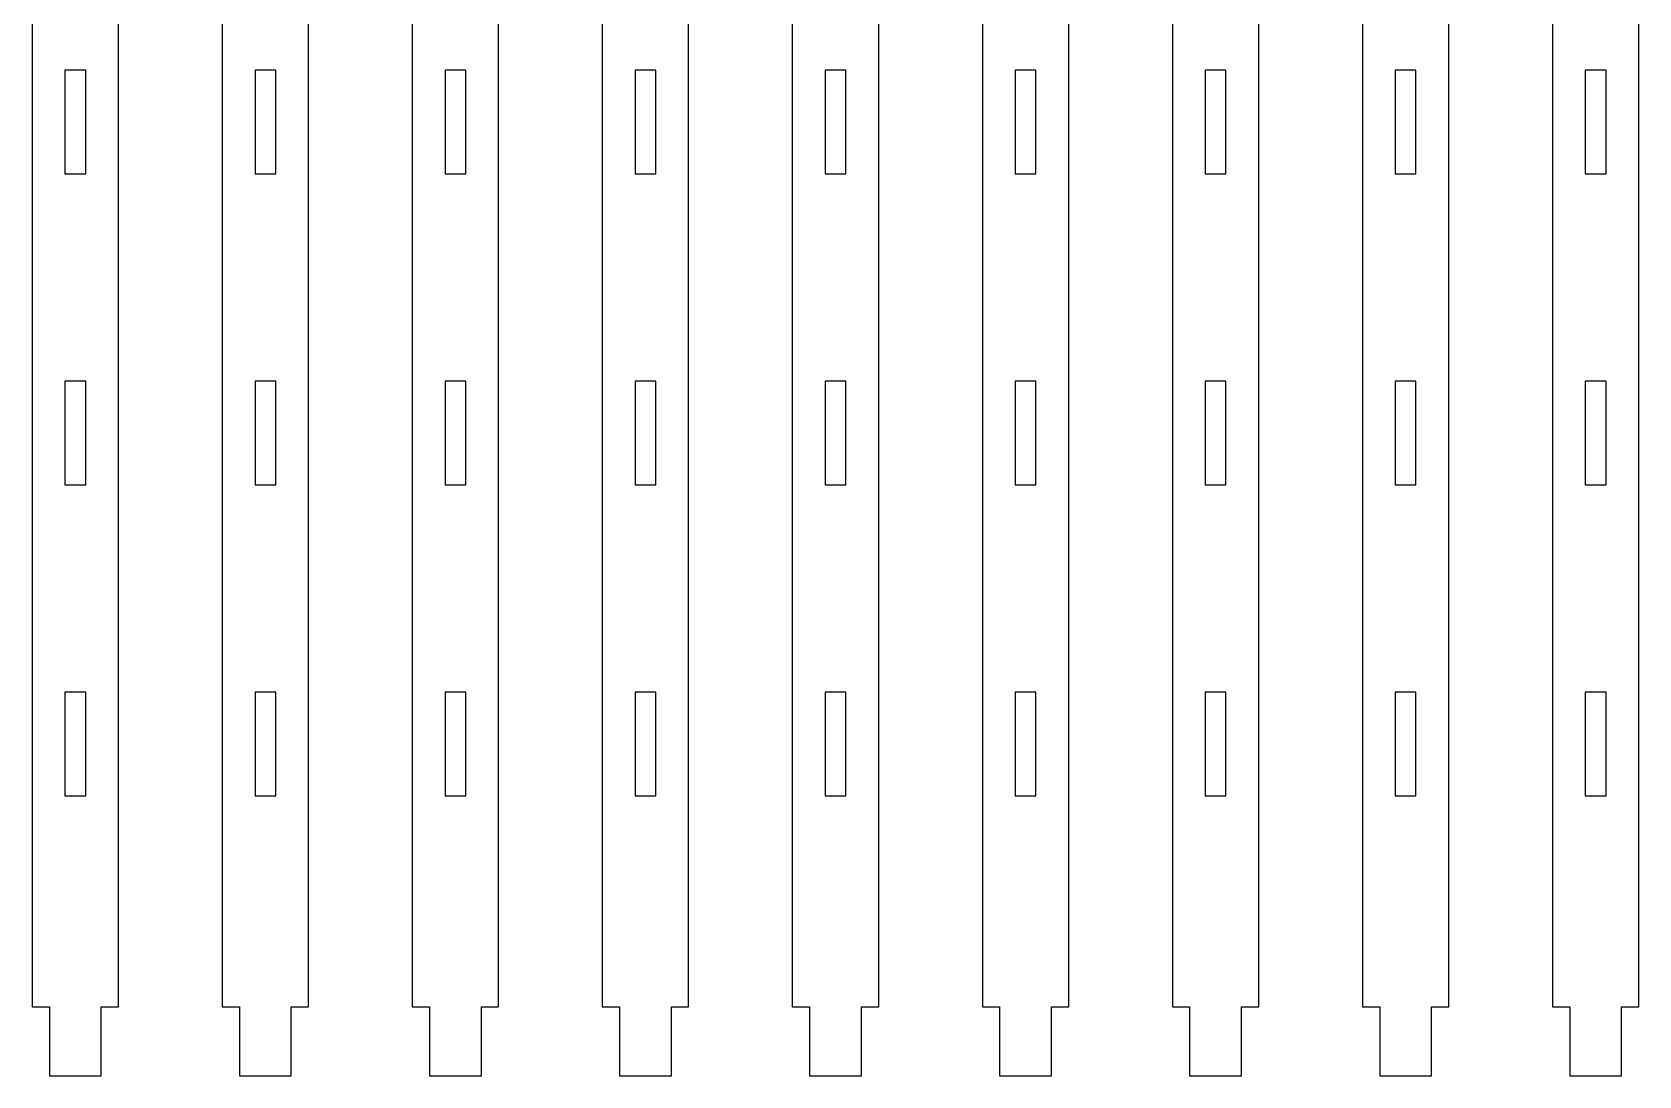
# Model space of a CAD drawing. Header units: inches. Extents: x 54 to 152, y 42 to 250.
# Drawn here: x 54.4 to 147.4, y 86.1 to 146.5 of the extents above; entities that cross this region are included whole.
import ezdxf

# ---------------------------------------------------------------- set-up
doc = ezdxf.new("R2010")
doc.units = ezdxf.units.IN
doc.header["$MEASUREMENT"] = 0

# ---------------------------------------------------------------- blocks, each defined once
blk = doc.blocks.new('block 193')
at = {"color": 7, "lineweight": 25, "true_color": 0xffffff}
blk.add_lwpolyline([(145.463, 138.264), (145.463, 144.264)], dxfattribs=at)
blk = doc.blocks.new('block 194')
at = {"color": 7, "lineweight": 25, "true_color": 0xffffff}
blk.add_lwpolyline([(145.463, 144.264), (144.262, 144.264)], dxfattribs=at)
blk = doc.blocks.new('block 195')
at = {"color": 7, "lineweight": 25, "true_color": 0xffffff}
blk.add_lwpolyline([(144.262, 144.264), (144.262, 138.264)], dxfattribs=at)
blk = doc.blocks.new('block 196')
at = {"color": 7, "lineweight": 25, "true_color": 0xffffff}
blk.add_lwpolyline([(144.262, 138.264), (145.463, 138.264)], dxfattribs=at)
blk = doc.blocks.new('block 197')
at = {"color": 7, "lineweight": 25, "true_color": 0xffffff}
blk.add_lwpolyline([(142.362, 246.464), (142.362, 90.064)], dxfattribs=at)
blk = doc.blocks.new('block 202')
at = {"color": 7, "lineweight": 25, "true_color": 0xffffff}
blk.add_lwpolyline([(147.363, 90.064), (147.363, 246.464)], dxfattribs=at)
blk = doc.blocks.new('block 203')
at = {"color": 7, "lineweight": 25, "true_color": 0xffffff}
blk.add_lwpolyline([(146.362, 90.064), (147.363, 90.064)], dxfattribs=at)
blk = doc.blocks.new('block 204')
at = {"color": 7, "lineweight": 25, "true_color": 0xffffff}
blk.add_lwpolyline([(146.362, 86.064), (146.362, 90.064)], dxfattribs=at)
blk = doc.blocks.new('block 205')
at = {"color": 7, "lineweight": 25, "true_color": 0xffffff}
blk.add_lwpolyline([(143.362, 86.064), (146.362, 86.064)], dxfattribs=at)
blk = doc.blocks.new('block 206')
at = {"color": 7, "lineweight": 25, "true_color": 0xffffff}
blk.add_lwpolyline([(143.362, 90.064), (143.362, 86.064)], dxfattribs=at)
blk = doc.blocks.new('block 207')
at = {"color": 7, "lineweight": 25, "true_color": 0xffffff}
blk.add_lwpolyline([(142.362, 90.064), (143.362, 90.064)], dxfattribs=at)
blk = doc.blocks.new('block 208')
at = {"color": 7, "lineweight": 25, "true_color": 0xffffff}
blk.add_lwpolyline([(145.463, 102.264), (145.463, 108.264)], dxfattribs=at)
blk = doc.blocks.new('block 209')
at = {"color": 7, "lineweight": 25, "true_color": 0xffffff}
blk.add_lwpolyline([(145.463, 108.264), (144.262, 108.264)], dxfattribs=at)
blk = doc.blocks.new('block 210')
at = {"color": 7, "lineweight": 25, "true_color": 0xffffff}
blk.add_lwpolyline([(144.262, 108.264), (144.262, 102.264)], dxfattribs=at)
blk = doc.blocks.new('block 211')
at = {"color": 7, "lineweight": 25, "true_color": 0xffffff}
blk.add_lwpolyline([(144.262, 102.264), (145.463, 102.264)], dxfattribs=at)
blk = doc.blocks.new('block 212')
at = {"color": 7, "lineweight": 25, "true_color": 0xffffff}
blk.add_lwpolyline([(145.463, 120.264), (145.463, 126.264)], dxfattribs=at)
blk = doc.blocks.new('block 213')
at = {"color": 7, "lineweight": 25, "true_color": 0xffffff}
blk.add_lwpolyline([(145.463, 126.264), (144.262, 126.264)], dxfattribs=at)
blk = doc.blocks.new('block 214')
at = {"color": 7, "lineweight": 25, "true_color": 0xffffff}
blk.add_lwpolyline([(144.262, 126.264), (144.262, 120.264)], dxfattribs=at)
blk = doc.blocks.new('block 215')
at = {"color": 7, "lineweight": 25, "true_color": 0xffffff}
blk.add_lwpolyline([(144.262, 120.264), (145.463, 120.264)], dxfattribs=at)
blk = doc.blocks.new('block 237')
at = {"color": 7, "lineweight": 25, "true_color": 0xffffff}
blk.add_lwpolyline([(134.462, 138.264), (134.462, 144.264)], dxfattribs=at)
blk = doc.blocks.new('block 238')
at = {"color": 7, "lineweight": 25, "true_color": 0xffffff}
blk.add_lwpolyline([(134.462, 144.264), (133.262, 144.264)], dxfattribs=at)
blk = doc.blocks.new('block 239')
at = {"color": 7, "lineweight": 25, "true_color": 0xffffff}
blk.add_lwpolyline([(133.262, 144.264), (133.262, 138.264)], dxfattribs=at)
blk = doc.blocks.new('block 240')
at = {"color": 7, "lineweight": 25, "true_color": 0xffffff}
blk.add_lwpolyline([(133.262, 138.264), (134.462, 138.264)], dxfattribs=at)
blk = doc.blocks.new('block 241')
at = {"color": 7, "lineweight": 25, "true_color": 0xffffff}
blk.add_lwpolyline([(131.363, 246.464), (131.363, 90.064)], dxfattribs=at)
blk = doc.blocks.new('block 246')
at = {"color": 7, "lineweight": 25, "true_color": 0xffffff}
blk.add_lwpolyline([(136.362, 90.064), (136.362, 246.464)], dxfattribs=at)
blk = doc.blocks.new('block 247')
at = {"color": 7, "lineweight": 25, "true_color": 0xffffff}
blk.add_lwpolyline([(132.363, 86.064), (135.363, 86.064)], dxfattribs=at)
blk = doc.blocks.new('block 248')
at = {"color": 7, "lineweight": 25, "true_color": 0xffffff}
blk.add_lwpolyline([(132.363, 90.064), (132.363, 86.064)], dxfattribs=at)
blk = doc.blocks.new('block 249')
at = {"color": 7, "lineweight": 25, "true_color": 0xffffff}
blk.add_lwpolyline([(131.363, 90.064), (132.363, 90.064)], dxfattribs=at)
blk = doc.blocks.new('block 250')
at = {"color": 7, "lineweight": 25, "true_color": 0xffffff}
blk.add_lwpolyline([(134.462, 102.264), (134.462, 108.264)], dxfattribs=at)
blk = doc.blocks.new('block 251')
at = {"color": 7, "lineweight": 25, "true_color": 0xffffff}
blk.add_lwpolyline([(134.462, 108.264), (133.262, 108.264)], dxfattribs=at)
blk = doc.blocks.new('block 252')
at = {"color": 7, "lineweight": 25, "true_color": 0xffffff}
blk.add_lwpolyline([(133.262, 108.264), (133.262, 102.264)], dxfattribs=at)
blk = doc.blocks.new('block 253')
at = {"color": 7, "lineweight": 25, "true_color": 0xffffff}
blk.add_lwpolyline([(133.262, 102.264), (134.462, 102.264)], dxfattribs=at)
blk = doc.blocks.new('block 254')
at = {"color": 7, "lineweight": 25, "true_color": 0xffffff}
blk.add_lwpolyline([(134.462, 120.264), (134.462, 126.264)], dxfattribs=at)
blk = doc.blocks.new('block 255')
at = {"color": 7, "lineweight": 25, "true_color": 0xffffff}
blk.add_lwpolyline([(134.462, 126.264), (133.262, 126.264)], dxfattribs=at)
blk = doc.blocks.new('block 256')
at = {"color": 7, "lineweight": 25, "true_color": 0xffffff}
blk.add_lwpolyline([(133.262, 126.264), (133.262, 120.264)], dxfattribs=at)
blk = doc.blocks.new('block 257')
at = {"color": 7, "lineweight": 25, "true_color": 0xffffff}
blk.add_lwpolyline([(133.262, 120.264), (134.462, 120.264)], dxfattribs=at)
blk = doc.blocks.new('block 258')
at = {"color": 7, "lineweight": 25, "true_color": 0xffffff}
blk.add_lwpolyline([(135.363, 86.064), (135.363, 90.064)], dxfattribs=at)
blk = doc.blocks.new('block 260')
at = {"color": 7, "lineweight": 25, "true_color": 0xffffff}
blk.add_lwpolyline([(135.363, 90.064), (136.362, 90.064)], dxfattribs=at)
blk = doc.blocks.new('block 281')
at = {"color": 7, "lineweight": 25, "true_color": 0xffffff}
blk.add_lwpolyline([(123.463, 138.264), (123.463, 144.264)], dxfattribs=at)
blk = doc.blocks.new('block 282')
at = {"color": 7, "lineweight": 25, "true_color": 0xffffff}
blk.add_lwpolyline([(123.463, 144.264), (122.263, 144.264)], dxfattribs=at)
blk = doc.blocks.new('block 283')
at = {"color": 7, "lineweight": 25, "true_color": 0xffffff}
blk.add_lwpolyline([(122.263, 144.264), (122.263, 138.264)], dxfattribs=at)
blk = doc.blocks.new('block 284')
at = {"color": 7, "lineweight": 25, "true_color": 0xffffff}
blk.add_lwpolyline([(122.263, 138.264), (123.463, 138.264)], dxfattribs=at)
blk = doc.blocks.new('block 285')
at = {"color": 7, "lineweight": 25, "true_color": 0xffffff}
blk.add_lwpolyline([(120.362, 246.464), (120.362, 90.064)], dxfattribs=at)
blk = doc.blocks.new('block 290')
at = {"color": 7, "lineweight": 25, "true_color": 0xffffff}
blk.add_lwpolyline([(125.363, 90.064), (125.363, 246.464)], dxfattribs=at)
blk = doc.blocks.new('block 291')
at = {"color": 7, "lineweight": 25, "true_color": 0xffffff}
blk.add_lwpolyline([(124.362, 90.064), (125.363, 90.064)], dxfattribs=at)
blk = doc.blocks.new('block 292')
at = {"color": 7, "lineweight": 25, "true_color": 0xffffff}
blk.add_lwpolyline([(124.362, 86.064), (124.362, 90.064)], dxfattribs=at)
blk = doc.blocks.new('block 293')
at = {"color": 7, "lineweight": 25, "true_color": 0xffffff}
blk.add_lwpolyline([(121.362, 86.064), (124.362, 86.064)], dxfattribs=at)
blk = doc.blocks.new('block 294')
at = {"color": 7, "lineweight": 25, "true_color": 0xffffff}
blk.add_lwpolyline([(121.362, 90.064), (121.362, 86.064)], dxfattribs=at)
blk = doc.blocks.new('block 295')
at = {"color": 7, "lineweight": 25, "true_color": 0xffffff}
blk.add_lwpolyline([(120.362, 90.064), (121.362, 90.064)], dxfattribs=at)
blk = doc.blocks.new('block 296')
at = {"color": 7, "lineweight": 25, "true_color": 0xffffff}
blk.add_lwpolyline([(123.463, 102.264), (123.463, 108.264)], dxfattribs=at)
blk = doc.blocks.new('block 297')
at = {"color": 7, "lineweight": 25, "true_color": 0xffffff}
blk.add_lwpolyline([(123.463, 108.264), (122.263, 108.264)], dxfattribs=at)
blk = doc.blocks.new('block 298')
at = {"color": 7, "lineweight": 25, "true_color": 0xffffff}
blk.add_lwpolyline([(122.263, 108.264), (122.263, 102.264)], dxfattribs=at)
blk = doc.blocks.new('block 299')
at = {"color": 7, "lineweight": 25, "true_color": 0xffffff}
blk.add_lwpolyline([(122.263, 102.264), (123.463, 102.264)], dxfattribs=at)
blk = doc.blocks.new('block 300')
at = {"color": 7, "lineweight": 25, "true_color": 0xffffff}
blk.add_lwpolyline([(123.463, 120.264), (123.463, 126.264)], dxfattribs=at)
blk = doc.blocks.new('block 301')
at = {"color": 7, "lineweight": 25, "true_color": 0xffffff}
blk.add_lwpolyline([(123.463, 126.264), (122.263, 126.264)], dxfattribs=at)
blk = doc.blocks.new('block 302')
at = {"color": 7, "lineweight": 25, "true_color": 0xffffff}
blk.add_lwpolyline([(122.263, 126.264), (122.263, 120.264)], dxfattribs=at)
blk = doc.blocks.new('block 303')
at = {"color": 7, "lineweight": 25, "true_color": 0xffffff}
blk.add_lwpolyline([(122.263, 120.264), (123.463, 120.264)], dxfattribs=at)
blk = doc.blocks.new('block 325')
at = {"color": 7, "lineweight": 25, "true_color": 0xffffff}
blk.add_lwpolyline([(112.462, 138.264), (112.462, 144.264)], dxfattribs=at)
blk = doc.blocks.new('block 326')
at = {"color": 7, "lineweight": 25, "true_color": 0xffffff}
blk.add_lwpolyline([(112.462, 144.264), (111.262, 144.264)], dxfattribs=at)
blk = doc.blocks.new('block 327')
at = {"color": 7, "lineweight": 25, "true_color": 0xffffff}
blk.add_lwpolyline([(111.262, 144.264), (111.262, 138.264)], dxfattribs=at)
blk = doc.blocks.new('block 328')
at = {"color": 7, "lineweight": 25, "true_color": 0xffffff}
blk.add_lwpolyline([(111.262, 138.264), (112.462, 138.264)], dxfattribs=at)
blk = doc.blocks.new('block 329')
at = {"color": 7, "lineweight": 25, "true_color": 0xffffff}
blk.add_lwpolyline([(109.362, 246.464), (109.362, 90.064)], dxfattribs=at)
blk = doc.blocks.new('block 333')
at = {"color": 7, "lineweight": 25, "true_color": 0xffffff}
blk.add_lwpolyline([(114.362, 90.064), (114.362, 246.464)], dxfattribs=at)
blk = doc.blocks.new('block 334')
at = {"color": 7, "lineweight": 25, "true_color": 0xffffff}
blk.add_lwpolyline([(113.363, 86.064), (113.363, 90.064)], dxfattribs=at)
blk = doc.blocks.new('block 335')
at = {"color": 7, "lineweight": 25, "true_color": 0xffffff}
blk.add_lwpolyline([(110.363, 86.064), (113.363, 86.064)], dxfattribs=at)
blk = doc.blocks.new('block 336')
at = {"color": 7, "lineweight": 25, "true_color": 0xffffff}
blk.add_lwpolyline([(110.363, 90.064), (110.363, 86.064)], dxfattribs=at)
blk = doc.blocks.new('block 337')
at = {"color": 7, "lineweight": 25, "true_color": 0xffffff}
blk.add_lwpolyline([(112.462, 102.264), (112.462, 108.264)], dxfattribs=at)
blk = doc.blocks.new('block 338')
at = {"color": 7, "lineweight": 25, "true_color": 0xffffff}
blk.add_lwpolyline([(112.462, 108.264), (111.262, 108.264)], dxfattribs=at)
blk = doc.blocks.new('block 339')
at = {"color": 7, "lineweight": 25, "true_color": 0xffffff}
blk.add_lwpolyline([(111.262, 108.264), (111.262, 102.264)], dxfattribs=at)
blk = doc.blocks.new('block 340')
at = {"color": 7, "lineweight": 25, "true_color": 0xffffff}
blk.add_lwpolyline([(111.262, 102.264), (112.462, 102.264)], dxfattribs=at)
blk = doc.blocks.new('block 341')
at = {"color": 7, "lineweight": 25, "true_color": 0xffffff}
blk.add_lwpolyline([(112.462, 120.264), (112.462, 126.264)], dxfattribs=at)
blk = doc.blocks.new('block 342')
at = {"color": 7, "lineweight": 25, "true_color": 0xffffff}
blk.add_lwpolyline([(112.462, 126.264), (111.262, 126.264)], dxfattribs=at)
blk = doc.blocks.new('block 343')
at = {"color": 7, "lineweight": 25, "true_color": 0xffffff}
blk.add_lwpolyline([(111.262, 126.264), (111.262, 120.264)], dxfattribs=at)
blk = doc.blocks.new('block 344')
at = {"color": 7, "lineweight": 25, "true_color": 0xffffff}
blk.add_lwpolyline([(111.262, 120.264), (112.462, 120.264)], dxfattribs=at)
blk = doc.blocks.new('block 346')
at = {"color": 7, "lineweight": 25, "true_color": 0xffffff}
blk.add_lwpolyline([(109.362, 90.064), (110.363, 90.064)], dxfattribs=at)
blk = doc.blocks.new('block 348')
at = {"color": 7, "lineweight": 25, "true_color": 0xffffff}
blk.add_lwpolyline([(113.363, 90.064), (114.362, 90.064)], dxfattribs=at)
blk = doc.blocks.new('block 369')
at = {"color": 7, "lineweight": 25, "true_color": 0xffffff}
blk.add_lwpolyline([(101.463, 138.264), (101.463, 144.264)], dxfattribs=at)
blk = doc.blocks.new('block 370')
at = {"color": 7, "lineweight": 25, "true_color": 0xffffff}
blk.add_lwpolyline([(101.463, 144.264), (100.262, 144.264)], dxfattribs=at)
blk = doc.blocks.new('block 371')
at = {"color": 7, "lineweight": 25, "true_color": 0xffffff}
blk.add_lwpolyline([(100.262, 144.264), (100.262, 138.264)], dxfattribs=at)
blk = doc.blocks.new('block 372')
at = {"color": 7, "lineweight": 25, "true_color": 0xffffff}
blk.add_lwpolyline([(100.262, 138.264), (101.463, 138.264)], dxfattribs=at)
blk = doc.blocks.new('block 373')
at = {"color": 7, "lineweight": 25, "true_color": 0xffffff}
blk.add_lwpolyline([(98.362, 246.464), (98.362, 90.064)], dxfattribs=at)
blk = doc.blocks.new('block 375')
at = {"color": 7, "lineweight": 25, "true_color": 0xffffff}
blk.add_lwpolyline([(103.363, 90.064), (103.363, 246.464)], dxfattribs=at)
blk = doc.blocks.new('block 376')
at = {"color": 7, "lineweight": 25, "true_color": 0xffffff}
blk.add_lwpolyline([(99.362, 86.064), (102.363, 86.064)], dxfattribs=at)
blk = doc.blocks.new('block 377')
at = {"color": 7, "lineweight": 25, "true_color": 0xffffff}
blk.add_lwpolyline([(101.463, 102.264), (101.463, 108.264)], dxfattribs=at)
blk = doc.blocks.new('block 378')
at = {"color": 7, "lineweight": 25, "true_color": 0xffffff}
blk.add_lwpolyline([(101.463, 108.264), (100.262, 108.264)], dxfattribs=at)
blk = doc.blocks.new('block 379')
at = {"color": 7, "lineweight": 25, "true_color": 0xffffff}
blk.add_lwpolyline([(100.262, 108.264), (100.262, 102.264)], dxfattribs=at)
blk = doc.blocks.new('block 380')
at = {"color": 7, "lineweight": 25, "true_color": 0xffffff}
blk.add_lwpolyline([(100.262, 102.264), (101.463, 102.264)], dxfattribs=at)
blk = doc.blocks.new('block 381')
at = {"color": 7, "lineweight": 25, "true_color": 0xffffff}
blk.add_lwpolyline([(101.463, 120.264), (101.463, 126.264)], dxfattribs=at)
blk = doc.blocks.new('block 382')
at = {"color": 7, "lineweight": 25, "true_color": 0xffffff}
blk.add_lwpolyline([(101.463, 126.264), (100.262, 126.264)], dxfattribs=at)
blk = doc.blocks.new('block 383')
at = {"color": 7, "lineweight": 25, "true_color": 0xffffff}
blk.add_lwpolyline([(100.262, 126.264), (100.262, 120.264)], dxfattribs=at)
blk = doc.blocks.new('block 384')
at = {"color": 7, "lineweight": 25, "true_color": 0xffffff}
blk.add_lwpolyline([(100.262, 120.264), (101.463, 120.264)], dxfattribs=at)
blk = doc.blocks.new('block 385')
at = {"color": 7, "lineweight": 25, "true_color": 0xffffff}
blk.add_lwpolyline([(102.363, 90.064), (103.363, 90.064)], dxfattribs=at)
blk = doc.blocks.new('block 387')
at = {"color": 7, "lineweight": 25, "true_color": 0xffffff}
blk.add_lwpolyline([(98.362, 90.064), (99.362, 90.064)], dxfattribs=at)
blk = doc.blocks.new('block 389')
at = {"color": 7, "lineweight": 25, "true_color": 0xffffff}
blk.add_lwpolyline([(99.362, 90.064), (99.362, 86.064)], dxfattribs=at)
blk = doc.blocks.new('block 390')
at = {"color": 7, "lineweight": 25, "true_color": 0xffffff}
blk.add_lwpolyline([(102.363, 86.064), (102.363, 90.064)], dxfattribs=at)
blk = doc.blocks.new('block 413')
at = {"color": 7, "lineweight": 25, "true_color": 0xffffff}
blk.add_lwpolyline([(90.463, 138.264), (90.463, 144.264)], dxfattribs=at)
blk = doc.blocks.new('block 414')
at = {"color": 7, "lineweight": 25, "true_color": 0xffffff}
blk.add_lwpolyline([(90.463, 144.264), (89.262, 144.264)], dxfattribs=at)
blk = doc.blocks.new('block 415')
at = {"color": 7, "lineweight": 25, "true_color": 0xffffff}
blk.add_lwpolyline([(89.262, 144.264), (89.262, 138.264)], dxfattribs=at)
blk = doc.blocks.new('block 416')
at = {"color": 7, "lineweight": 25, "true_color": 0xffffff}
blk.add_lwpolyline([(89.262, 138.264), (90.463, 138.264)], dxfattribs=at)
blk = doc.blocks.new('block 417')
at = {"color": 7, "lineweight": 25, "true_color": 0xffffff}
blk.add_lwpolyline([(87.362, 246.464), (87.362, 90.064)], dxfattribs=at)
blk = doc.blocks.new('block 420')
at = {"color": 7, "lineweight": 25, "true_color": 0xffffff}
blk.add_lwpolyline([(92.362, 90.064), (92.362, 246.464)], dxfattribs=at)
blk = doc.blocks.new('block 421')
at = {"color": 7, "lineweight": 25, "true_color": 0xffffff}
blk.add_lwpolyline([(88.363, 86.064), (91.363, 86.064)], dxfattribs=at)
blk = doc.blocks.new('block 422')
at = {"color": 7, "lineweight": 25, "true_color": 0xffffff}
blk.add_lwpolyline([(90.463, 102.264), (90.463, 108.264)], dxfattribs=at)
blk = doc.blocks.new('block 423')
at = {"color": 7, "lineweight": 25, "true_color": 0xffffff}
blk.add_lwpolyline([(90.463, 108.264), (89.262, 108.264)], dxfattribs=at)
blk = doc.blocks.new('block 424')
at = {"color": 7, "lineweight": 25, "true_color": 0xffffff}
blk.add_lwpolyline([(89.262, 108.264), (89.262, 102.264)], dxfattribs=at)
blk = doc.blocks.new('block 425')
at = {"color": 7, "lineweight": 25, "true_color": 0xffffff}
blk.add_lwpolyline([(89.262, 102.264), (90.463, 102.264)], dxfattribs=at)
blk = doc.blocks.new('block 426')
at = {"color": 7, "lineweight": 25, "true_color": 0xffffff}
blk.add_lwpolyline([(90.463, 120.264), (90.463, 126.264)], dxfattribs=at)
blk = doc.blocks.new('block 427')
at = {"color": 7, "lineweight": 25, "true_color": 0xffffff}
blk.add_lwpolyline([(90.463, 126.264), (89.262, 126.264)], dxfattribs=at)
blk = doc.blocks.new('block 428')
at = {"color": 7, "lineweight": 25, "true_color": 0xffffff}
blk.add_lwpolyline([(89.262, 126.264), (89.262, 120.264)], dxfattribs=at)
blk = doc.blocks.new('block 429')
at = {"color": 7, "lineweight": 25, "true_color": 0xffffff}
blk.add_lwpolyline([(89.262, 120.264), (90.463, 120.264)], dxfattribs=at)
blk = doc.blocks.new('block 430')
at = {"color": 7, "lineweight": 25, "true_color": 0xffffff}
blk.add_lwpolyline([(91.363, 90.064), (92.362, 90.064)], dxfattribs=at)
blk = doc.blocks.new('block 431')
at = {"color": 7, "lineweight": 25, "true_color": 0xffffff}
blk.add_lwpolyline([(87.362, 90.064), (88.363, 90.064)], dxfattribs=at)
blk = doc.blocks.new('block 432')
at = {"color": 7, "lineweight": 25, "true_color": 0xffffff}
blk.add_lwpolyline([(91.363, 86.064), (91.363, 90.064)], dxfattribs=at)
blk = doc.blocks.new('block 435')
at = {"color": 7, "lineweight": 25, "true_color": 0xffffff}
blk.add_lwpolyline([(88.363, 90.064), (88.363, 86.064)], dxfattribs=at)
blk = doc.blocks.new('block 457')
at = {"color": 7, "lineweight": 25, "true_color": 0xffffff}
blk.add_lwpolyline([(79.463, 138.264), (79.463, 144.264)], dxfattribs=at)
blk = doc.blocks.new('block 458')
at = {"color": 7, "lineweight": 25, "true_color": 0xffffff}
blk.add_lwpolyline([(79.463, 144.264), (78.263, 144.264)], dxfattribs=at)
blk = doc.blocks.new('block 459')
at = {"color": 7, "lineweight": 25, "true_color": 0xffffff}
blk.add_lwpolyline([(78.263, 144.264), (78.263, 138.264)], dxfattribs=at)
blk = doc.blocks.new('block 460')
at = {"color": 7, "lineweight": 25, "true_color": 0xffffff}
blk.add_lwpolyline([(78.263, 138.264), (79.463, 138.264)], dxfattribs=at)
blk = doc.blocks.new('block 461')
at = {"color": 7, "lineweight": 25, "true_color": 0xffffff}
blk.add_lwpolyline([(76.362, 246.464), (76.362, 90.064)], dxfattribs=at)
blk = doc.blocks.new('block 465')
at = {"color": 7, "lineweight": 25, "true_color": 0xffffff}
blk.add_lwpolyline([(81.362, 90.064), (81.362, 246.464)], dxfattribs=at)
blk = doc.blocks.new('block 466')
at = {"color": 7, "lineweight": 25, "true_color": 0xffffff}
blk.add_lwpolyline([(80.363, 86.064), (80.363, 90.064)], dxfattribs=at)
blk = doc.blocks.new('block 467')
at = {"color": 7, "lineweight": 25, "true_color": 0xffffff}
blk.add_lwpolyline([(77.363, 86.064), (80.363, 86.064)], dxfattribs=at)
blk = doc.blocks.new('block 468')
at = {"color": 7, "lineweight": 25, "true_color": 0xffffff}
blk.add_lwpolyline([(77.363, 90.064), (77.363, 86.064)], dxfattribs=at)
blk = doc.blocks.new('block 469')
at = {"color": 7, "lineweight": 25, "true_color": 0xffffff}
blk.add_lwpolyline([(79.463, 102.264), (79.463, 108.264)], dxfattribs=at)
blk = doc.blocks.new('block 470')
at = {"color": 7, "lineweight": 25, "true_color": 0xffffff}
blk.add_lwpolyline([(79.463, 108.264), (78.263, 108.264)], dxfattribs=at)
blk = doc.blocks.new('block 471')
at = {"color": 7, "lineweight": 25, "true_color": 0xffffff}
blk.add_lwpolyline([(78.263, 108.264), (78.263, 102.264)], dxfattribs=at)
blk = doc.blocks.new('block 472')
at = {"color": 7, "lineweight": 25, "true_color": 0xffffff}
blk.add_lwpolyline([(78.263, 102.264), (79.463, 102.264)], dxfattribs=at)
blk = doc.blocks.new('block 473')
at = {"color": 7, "lineweight": 25, "true_color": 0xffffff}
blk.add_lwpolyline([(79.463, 120.264), (79.463, 126.264)], dxfattribs=at)
blk = doc.blocks.new('block 474')
at = {"color": 7, "lineweight": 25, "true_color": 0xffffff}
blk.add_lwpolyline([(79.463, 126.264), (78.263, 126.264)], dxfattribs=at)
blk = doc.blocks.new('block 475')
at = {"color": 7, "lineweight": 25, "true_color": 0xffffff}
blk.add_lwpolyline([(78.263, 126.264), (78.263, 120.264)], dxfattribs=at)
blk = doc.blocks.new('block 476')
at = {"color": 7, "lineweight": 25, "true_color": 0xffffff}
blk.add_lwpolyline([(78.263, 120.264), (79.463, 120.264)], dxfattribs=at)
blk = doc.blocks.new('block 478')
at = {"color": 7, "lineweight": 25, "true_color": 0xffffff}
blk.add_lwpolyline([(76.362, 90.064), (77.363, 90.064)], dxfattribs=at)
blk = doc.blocks.new('block 480')
at = {"color": 7, "lineweight": 25, "true_color": 0xffffff}
blk.add_lwpolyline([(80.363, 90.064), (81.362, 90.064)], dxfattribs=at)
blk = doc.blocks.new('block 501')
at = {"color": 7, "lineweight": 25, "true_color": 0xffffff}
blk.add_lwpolyline([(68.462, 138.264), (68.462, 144.264)], dxfattribs=at)
blk = doc.blocks.new('block 502')
at = {"color": 7, "lineweight": 25, "true_color": 0xffffff}
blk.add_lwpolyline([(68.462, 144.264), (67.263, 144.264)], dxfattribs=at)
blk = doc.blocks.new('block 503')
at = {"color": 7, "lineweight": 25, "true_color": 0xffffff}
blk.add_lwpolyline([(67.263, 144.264), (67.263, 138.264)], dxfattribs=at)
blk = doc.blocks.new('block 504')
at = {"color": 7, "lineweight": 25, "true_color": 0xffffff}
blk.add_lwpolyline([(67.263, 138.264), (68.462, 138.264)], dxfattribs=at)
blk = doc.blocks.new('block 505')
at = {"color": 7, "lineweight": 25, "true_color": 0xffffff}
blk.add_lwpolyline([(65.362, 246.464), (65.362, 90.064)], dxfattribs=at)
blk = doc.blocks.new('block 510')
at = {"color": 7, "lineweight": 25, "true_color": 0xffffff}
blk.add_lwpolyline([(70.362, 90.064), (70.362, 246.464)], dxfattribs=at)
blk = doc.blocks.new('block 511')
at = {"color": 7, "lineweight": 25, "true_color": 0xffffff}
blk.add_lwpolyline([(69.363, 90.064), (70.362, 90.064)], dxfattribs=at)
blk = doc.blocks.new('block 512')
at = {"color": 7, "lineweight": 25, "true_color": 0xffffff}
blk.add_lwpolyline([(66.363, 86.064), (69.363, 86.064)], dxfattribs=at)
blk = doc.blocks.new('block 513')
at = {"color": 7, "lineweight": 25, "true_color": 0xffffff}
blk.add_lwpolyline([(65.362, 90.064), (66.363, 90.064)], dxfattribs=at)
blk = doc.blocks.new('block 514')
at = {"color": 7, "lineweight": 25, "true_color": 0xffffff}
blk.add_lwpolyline([(68.462, 102.264), (68.462, 108.264)], dxfattribs=at)
blk = doc.blocks.new('block 515')
at = {"color": 7, "lineweight": 25, "true_color": 0xffffff}
blk.add_lwpolyline([(68.462, 108.264), (67.263, 108.264)], dxfattribs=at)
blk = doc.blocks.new('block 516')
at = {"color": 7, "lineweight": 25, "true_color": 0xffffff}
blk.add_lwpolyline([(67.263, 108.264), (67.263, 102.264)], dxfattribs=at)
blk = doc.blocks.new('block 517')
at = {"color": 7, "lineweight": 25, "true_color": 0xffffff}
blk.add_lwpolyline([(67.263, 102.264), (68.462, 102.264)], dxfattribs=at)
blk = doc.blocks.new('block 518')
at = {"color": 7, "lineweight": 25, "true_color": 0xffffff}
blk.add_lwpolyline([(68.462, 120.264), (68.462, 126.264)], dxfattribs=at)
blk = doc.blocks.new('block 519')
at = {"color": 7, "lineweight": 25, "true_color": 0xffffff}
blk.add_lwpolyline([(68.462, 126.264), (67.263, 126.264)], dxfattribs=at)
blk = doc.blocks.new('block 520')
at = {"color": 7, "lineweight": 25, "true_color": 0xffffff}
blk.add_lwpolyline([(67.263, 126.264), (67.263, 120.264)], dxfattribs=at)
blk = doc.blocks.new('block 521')
at = {"color": 7, "lineweight": 25, "true_color": 0xffffff}
blk.add_lwpolyline([(67.263, 120.264), (68.462, 120.264)], dxfattribs=at)
blk = doc.blocks.new('block 522')
at = {"color": 7, "lineweight": 25, "true_color": 0xffffff}
blk.add_lwpolyline([(66.363, 90.064), (66.363, 86.064)], dxfattribs=at)
blk = doc.blocks.new('block 523')
at = {"color": 7, "lineweight": 25, "true_color": 0xffffff}
blk.add_lwpolyline([(69.363, 86.064), (69.363, 90.064)], dxfattribs=at)
blk = doc.blocks.new('block 545')
at = {"color": 7, "lineweight": 25, "true_color": 0xffffff}
blk.add_lwpolyline([(57.462, 138.264), (57.462, 144.264)], dxfattribs=at)
blk = doc.blocks.new('block 546')
at = {"color": 7, "lineweight": 25, "true_color": 0xffffff}
blk.add_lwpolyline([(57.462, 144.264), (56.263, 144.264)], dxfattribs=at)
blk = doc.blocks.new('block 547')
at = {"color": 7, "lineweight": 25, "true_color": 0xffffff}
blk.add_lwpolyline([(56.263, 144.264), (56.263, 138.264)], dxfattribs=at)
blk = doc.blocks.new('block 548')
at = {"color": 7, "lineweight": 25, "true_color": 0xffffff}
blk.add_lwpolyline([(56.263, 138.264), (57.462, 138.264)], dxfattribs=at)
blk = doc.blocks.new('block 549')
at = {"color": 7, "lineweight": 25, "true_color": 0xffffff}
blk.add_lwpolyline([(54.363, 246.464), (54.363, 90.064)], dxfattribs=at)
blk = doc.blocks.new('block 551')
at = {"color": 7, "lineweight": 25, "true_color": 0xffffff}
blk.add_lwpolyline([(59.362, 90.064), (59.362, 246.464)], dxfattribs=at)
blk = doc.blocks.new('block 552')
at = {"color": 7, "lineweight": 25, "true_color": 0xffffff}
blk.add_lwpolyline([(58.363, 86.064), (58.363, 90.064)], dxfattribs=at)
blk = doc.blocks.new('block 553')
at = {"color": 7, "lineweight": 25, "true_color": 0xffffff}
blk.add_lwpolyline([(55.363, 86.064), (58.363, 86.064)], dxfattribs=at)
blk = doc.blocks.new('block 554')
at = {"color": 7, "lineweight": 25, "true_color": 0xffffff}
blk.add_lwpolyline([(57.462, 102.264), (57.462, 108.264)], dxfattribs=at)
blk = doc.blocks.new('block 555')
at = {"color": 7, "lineweight": 25, "true_color": 0xffffff}
blk.add_lwpolyline([(57.462, 108.264), (56.263, 108.264)], dxfattribs=at)
blk = doc.blocks.new('block 556')
at = {"color": 7, "lineweight": 25, "true_color": 0xffffff}
blk.add_lwpolyline([(56.263, 108.264), (56.263, 102.264)], dxfattribs=at)
blk = doc.blocks.new('block 557')
at = {"color": 7, "lineweight": 25, "true_color": 0xffffff}
blk.add_lwpolyline([(56.263, 102.264), (57.462, 102.264)], dxfattribs=at)
blk = doc.blocks.new('block 558')
at = {"color": 7, "lineweight": 25, "true_color": 0xffffff}
blk.add_lwpolyline([(57.462, 120.264), (57.462, 126.264)], dxfattribs=at)
blk = doc.blocks.new('block 559')
at = {"color": 7, "lineweight": 25, "true_color": 0xffffff}
blk.add_lwpolyline([(57.462, 126.264), (56.263, 126.264)], dxfattribs=at)
blk = doc.blocks.new('block 560')
at = {"color": 7, "lineweight": 25, "true_color": 0xffffff}
blk.add_lwpolyline([(56.263, 126.264), (56.263, 120.264)], dxfattribs=at)
blk = doc.blocks.new('block 561')
at = {"color": 7, "lineweight": 25, "true_color": 0xffffff}
blk.add_lwpolyline([(56.263, 120.264), (57.462, 120.264)], dxfattribs=at)
blk = doc.blocks.new('block 563')
at = {"color": 7, "lineweight": 25, "true_color": 0xffffff}
blk.add_lwpolyline([(54.363, 90.064), (55.363, 90.064)], dxfattribs=at)
blk = doc.blocks.new('block 564')
at = {"color": 7, "lineweight": 25, "true_color": 0xffffff}
blk.add_lwpolyline([(58.363, 90.064), (59.362, 90.064)], dxfattribs=at)
blk = doc.blocks.new('block 566')
at = {"color": 7, "lineweight": 25, "true_color": 0xffffff}
blk.add_lwpolyline([(55.363, 90.064), (55.363, 86.064)], dxfattribs=at)

msp = doc.modelspace()

# ---------------------------------------------------------------- block references
for name in ['block 549', 'block 551', 'block 505', 'block 510', 'block 461', 'block 465', 'block 417', 'block 420', 'block 373', 'block 375', 'block 329', 'block 333', 'block 285', 'block 290', 'block 241', 'block 246', 'block 197', 'block 202', 'block 546', 'block 547', 'block 545', 'block 502', 'block 503', 'block 501', 'block 458', 'block 459', 'block 457', 'block 414', 'block 415', 'block 413', 'block 370', 'block 371', 'block 369', 'block 326', 'block 327', 'block 325', 'block 282', 'block 283', 'block 281', 'block 238', 'block 239', 'block 237', 'block 194', 'block 195', 'block 193', 'block 548', 'block 504', 'block 460', 'block 416', 'block 372', 'block 328', 'block 284', 'block 240', 'block 196', 'block 559', 'block 560', 'block 558', 'block 519', 'block 520', 'block 518', 'block 474', 'block 475', 'block 473', 'block 427', 'block 428', 'block 426', 'block 382', 'block 383', 'block 381', 'block 342', 'block 343', 'block 341', 'block 301', 'block 302', 'block 300', 'block 255', 'block 256', 'block 254', 'block 213', 'block 214', 'block 212', 'block 561', 'block 521', 'block 476', 'block 429', 'block 384', 'block 344', 'block 303', 'block 257', 'block 215', 'block 555', 'block 556', 'block 554', 'block 515', 'block 516', 'block 514', 'block 470', 'block 471', 'block 469', 'block 423', 'block 424', 'block 422', 'block 378', 'block 379', 'block 377', 'block 338', 'block 339', 'block 337', 'block 297', 'block 298', 'block 296', 'block 251', 'block 252', 'block 250', 'block 209', 'block 210', 'block 208', 'block 557', 'block 517', 'block 472', 'block 425', 'block 380', 'block 340', 'block 299', 'block 253', 'block 211', 'block 563', 'block 566', 'block 552', 'block 564', 'block 513', 'block 522', 'block 511', 'block 523', 'block 478', 'block 468', 'block 466', 'block 480', 'block 431', 'block 435', 'block 430', 'block 432', 'block 387', 'block 389', 'block 385', 'block 390', 'block 346', 'block 336', 'block 334', 'block 348', 'block 295', 'block 294', 'block 291', 'block 292', 'block 249', 'block 248', 'block 258', 'block 260', 'block 207', 'block 206', 'block 203', 'block 204', 'block 553', 'block 512', 'block 467', 'block 421', 'block 376', 'block 335', 'block 293', 'block 247', 'block 205']:
    msp.add_blockref(name, (0, 0))

doc.saveas('drawing.dxf')
